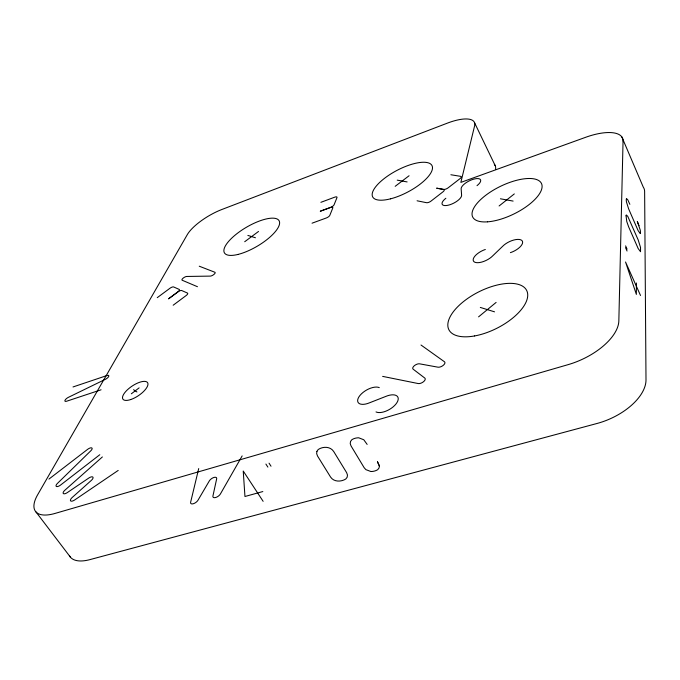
<?xml version="1.0" encoding="UTF-8"?>
<svg xmlns="http://www.w3.org/2000/svg" width="680" height="680" viewBox="0 0 680 680"><rect width="100%" height="100%" fill="white"/><g stroke="black" fill="none" stroke-linecap="round" stroke-linejoin="round"><path stroke-width="1.02" d="M636.404 283.007L636.369 294.414L625.54 261.987L640.517 295.486M379.38 465.953L377.468 461.754L379.38 465.953L379.032 467.993L377.723 469.659A12.58 9.511 15.7 0 1 370.88 471.521L365.908 469.65L364.166 467.721L351.016 445.893L350.234 443.623L350.523 441.49L351.798 439.756A12.656 9.63 16.2 0 1 358.692 437.792L363.791 439.764L367.149 444.414M198.721 468.554L190.63 502.248A4.59 2.159 -35.2 0 0 193.248 503.752A4.59 2.159 -35.2 0 0 198.016 500.183L209.321 480.93A4.522 2.117 -34.6 0 1 214.005 477.437A4.522 2.117 -34.6 0 1 216.665 478.831L212.925 496.009A4.615 2.201 -34.8 0 0 215.654 497.505A4.615 2.201 -34.8 0 0 220.439 493.91L242.148 455.914M102.374 456.952L64.906 490.187A4.182 1.708 -36.3 0 0 63.334 493.544A4.182 1.708 -36.3 0 0 67.311 492.592L88.799 478.04A4.173 1.725 -35.9 0 1 92.837 477.062A4.173 1.725 -35.9 0 1 91.349 480.386L72.216 497.471A4.242 1.759 -36.4 0 0 70.644 500.905A4.242 1.759 -36.4 0 0 74.707 499.953L118.193 470.433M478.567 316.863L496.119 302.413M499.103 205.972L514.318 193.91M99.798 454.725L60.562 485.061A4.072 1.632 -36.2 0 1 56.406 486.472A4.072 1.632 -36.2 0 1 57.434 483.412L90.797 450.806A3.935 1.564 -35.3 0 0 91.74 447.908A3.935 1.564 -35.3 0 0 87.601 449.361L48.943 479.085M131.342 393.796L139.119 387.863M395.173 186.328L409.079 175.755M173.17 305.226L186.142 295.553A3.298 1.165 -31.9 0 0 187.476 293.072L181.713 290.53A3.264 1.139 -31.9 0 0 177.939 291.881L168.521 298.851L177.888 291.856A3.247 1.131 -31.9 0 0 179.222 289.425L173.63 286.951A3.221 1.105 -32 0 0 169.915 288.295L157.25 297.661M244.706 241.723L258.519 231.463M320.875 202.326L334.789 197.149A3.221 1.131 -29 0 1 336.974 197.625L334.084 204.782A3.256 1.147 -29.1 0 1 330.625 207.383L320.263 211.233L330.599 207.451A3.264 1.156 -29.1 0 1 332.8 207.969L329.825 215.322A3.298 1.181 -29.2 0 1 326.315 217.974L312.052 223.193M73.015 386.962L106.972 375.53A3.544 1.3 -33.9 0 1 108.724 376.38A3.544 1.3 -33.9 0 1 105.383 379.312L68.374 397.35A3.579 1.3 -34.6 0 0 65.016 400.299A3.579 1.3 -34.6 0 0 66.606 401.234L101.073 389.793M262.828 491.555L244.953 496.493L243.236 471.036L263.135 501.338M450.874 174.751L460.615 176.341A3.528 1.326 -26.9 0 1 460.054 178.619L448.222 187.773A3.536 1.335 -27.1 0 1 443.717 189.406L436.611 188.165L443.606 189.49A3.544 1.343 -27.2 0 1 442.994 191.828L431.035 201.084A3.553 1.351 -27.5 0 1 426.53 202.7L417.078 200.787M397.222 180.141L407.125 181.925M500.429 198.79L513.119 201.084M382.636 376.38L418.175 383.546A4.581 2.244 -28.9 0 0 423.555 381.684A4.581 2.244 -28.9 0 0 424.787 378.063L413.142 369.172A4.488 2.159 -28.9 0 1 414.375 365.687A4.488 2.159 -28.9 0 1 419.628 363.834L437.929 367.175A4.556 2.218 -28.3 0 0 443.309 365.296A4.556 2.218 -28.3 0 0 444.465 361.769L421.005 345.024M247.851 235.416L255.459 237.77M480.318 307.428L494.538 311.839M199.248 266.203L214.871 272.255A3.264 1.147 -31.3 0 1 213.953 274.405A3.264 1.147 -31.3 0 1 210.214 276.106L186.796 276.454A3.204 1.105 -31.7 0 0 183.183 278.12A3.204 1.105 -31.7 0 0 182.18 280.236L197.464 286.714M133.552 389.691L136.935 391.969M35.913 511.87L70.55 557.328M265.905 464.058L267.877 467.109M269.042 463.165L271.014 466.225M474.444 122.502L495.269 165.784M625.608 245.879L627.071 249.177M625.575 247.715L627.045 251.022M629.858 204.323L627.793 199.844L626.51 198.56A11.373 2.006 71.6 0 0 626.45 201.918L628.617 208.837L638.154 230.69L640.262 233.588A11.313 1.98 71.7 0 0 640.262 230.137L637.313 221.45L639.056 225.709M621.835 136.918L643.297 187.17A40.477 17.314 -23.8 0 1 644.631 191.556L646 379.814A49.989 27.387 -24 0 1 597.023 423.478L89.904 559.623A42.865 19.049 -36.9 0 1 69.403 555.679M494.335 164.356A34.17 12.92 -26.8 0 1 495.533 169.413M445.859 198.271A10.803 4.173 -27 0 0 447.899 205.283A10.803 4.173 -27 0 0 461.584 194.913L461.167 189.1A10.761 4.114 -26.7 0 1 474.75 178.891A10.761 4.114 -26.7 0 1 477.012 185.657M379.278 387.625A13.226 6.375 -30.3 0 0 358.929 396.874A13.226 6.375 -30.3 0 0 369.793 402.696L385.577 396.508A13.515 6.664 -30 0 1 396.95 402.62A13.515 6.664 -30 0 1 376.014 411.927M485.333 249.475A12.061 5.202 -26.6 0 0 474.028 261.74A12.061 5.202 -26.6 0 0 492.856 255.731L502.562 246.389A12.206 5.279 -26 0 1 521.713 240.354A12.206 5.279 -26 0 1 510.408 252.654M626.059 215.798L626.773 221.535L628.635 226.831L638.171 248.531L640.534 251.736L640.526 247.418L638.18 239.904L627.733 216.316L626.288 214.94L626.059 215.798M623.05 141.032L618.842 320.866A51.204 25.823 -24.7 0 1 568.157 364.633L55.072 513.417A43.749 17.816 -36.2 0 1 37.646 494.768L187.263 234.702A31.824 10.285 -30.8 0 1 221.875 209.491L447.329 123.156A34.739 11.993 -27.1 0 1 474.589 125.927L460.853 182.401L585.812 137.241A41.276 16.167 -24.4 0 1 623.05 141.032M316.914 451.358L316.659 453.637L317.551 456.05L330.574 477.062C333.948 482.129 341.071 481.958 345.797 479.009L347.166 477.215L347.471 475.006L346.63 472.651L333.684 451.486C330.31 446.301 322.975 446.318 318.223 449.506L316.914 451.358M130.704 399.559A14.841 5.737 -33.8 0 0 147.815 383.12A14.841 5.737 -33.8 0 0 127.211 389.988A14.841 5.737 -33.8 0 0 130.704 399.559M487.56 221.833A38.25 15.368 -26 0 0 542.019 187.569A38.25 15.368 -26 0 0 491.589 191.25A38.25 15.368 -26 0 0 487.56 221.833M237.83 254.473A31.696 10.905 -30.5 0 0 279.616 222.904A31.696 10.905 -30.5 0 0 237.753 233.036A31.696 10.905 -30.5 0 0 237.83 254.473M390.439 198.857A33.532 12.079 -27.9 0 0 432.301 166.362A33.532 12.079 -27.9 0 0 384.268 178.508A33.532 12.079 -27.9 0 0 390.439 198.857M474.606 335.945A43.571 20.323 -26.8 0 0 527.042 291.286A43.571 20.323 -26.8 0 0 461.694 303.067A43.571 20.323 -26.8 0 0 474.606 335.945"/></g></svg>
